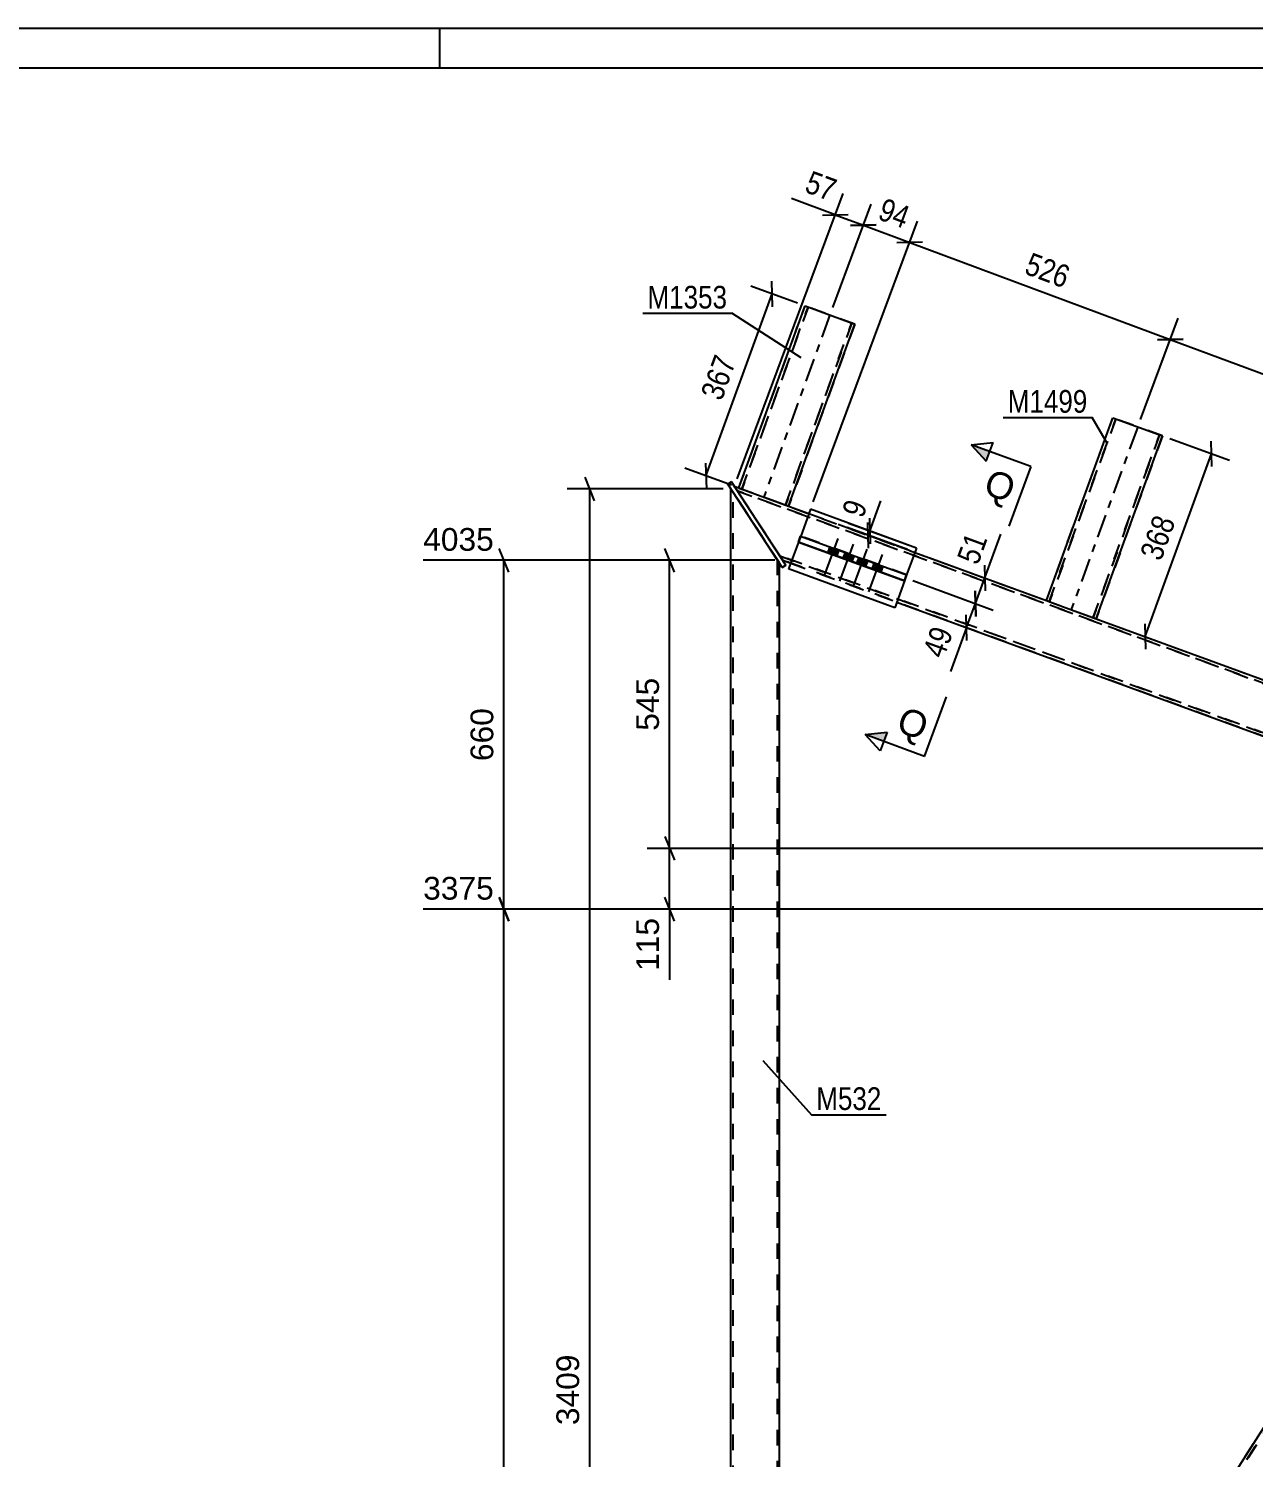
# Model space of a CAD drawing. Header units: millimetres. Extents: x -282 to 907, y -340 to 501.
# Drawn here: x 435.4 to 589.9, y 320.9 to 501.1 of the extents above; entities that cross this region are included whole.
import ezdxf

# ---------------------------------------------------------------- set-up
doc = ezdxf.new("R2010")
doc.units = ezdxf.units.MM
doc.linetypes.add('DXK_LINE_DOT2', pattern=[3.9198, 1.9599, -1.9599])
doc.linetypes.add('DXK_LINE_DOT3', pattern=[5.9187, 2.979, -0.9799, 0.9799, -0.9799])
doc.styles.add('Arial', font='ARIAL.TTF', dxfattribs={"height": 0.2})
doc.styles.add('Arial Narrow', font='ARIALN.TTF', dxfattribs={"height": 0.2})

# ---------------------------------------------------------------- blocks, each defined once
blk = doc.blocks.new('Unknown-284934793-1132')
at = {"color": 5, "linetype": 'Continuous'}
for p, q in [((907.31, 501.09), (-281.69, 501.09)), ((487.31, 496.09), (487.31, 501.09)), ((902.31, 496.09), (-276.69, 496.09))]:
    blk.add_line(p, q, dxfattribs=at)
blk = doc.blocks.new('Part-284934793-53560 - 53557')
at = {"color": 2, "linetype": 'Continuous'}
for p, q in [((524.46, 443.36), (525.04, 443.15)), ((528.18, 442), (533.86, 439.92)), ((547.24, 435.02), (563.83, 428.95)), ((530.56, 434.03), (531.57, 433.66)), ((544.95, 428.76), (636.29, 395.33)), ((566.98, 427.8), (602.86, 414.67)), ((606.63, 413.28), (650.09, 397.38)), ((642.7, 392.98), (650.09, 390.28))]:
    blk.add_line(p, q, dxfattribs=at)
at = {"color": 7, "linetype": 'DXK_LINE_DOT2'}
for p, q in [((524.46, 443.36), (530.56, 434.03)), ((530.56, 434.03), (524.46, 443.36)), ((524.46, 443.36), (650.76, 397.13)), ((524.46, 443.36), (524.46, 443.36)), ((524.82, 442.8), (650.76, 396.71)), ((650.76, 396.71), (524.82, 442.8)), ((524.82, 442.8), (524.82, 442.8)), ((525.04, 443.15), (528.18, 442)), ((533.86, 439.92), (547.24, 435.02)), ((530.19, 434.59), (650.76, 390.46)), ((650.76, 390.46), (530.19, 434.59)), ((530.19, 434.59), (530.19, 434.59)), ((650.76, 390.03), (530.56, 434.03)), ((530.56, 434.03), (530.56, 434.03)), ((531.57, 433.66), (544.95, 428.76)), ((563.83, 428.95), (566.98, 427.8)), ((602.86, 414.67), (606.63, 413.28)), ((650.09, 397.38), (650.76, 397.13)), ((650.76, 397.13), (650.76, 390.03)), ((636.29, 395.33), (637.06, 395.05)), ((637.06, 395.05), (642.7, 392.98)), ((650.09, 390.28), (650.76, 390.03))]:
    blk.add_line(p, q, dxfattribs=at)
blk = doc.blocks.new('Part-284934793-53561 - 53557')
at = {"color": 2, "linetype": 'Continuous'}
for p, q in [((524.04, 215.76), (524.04, 443.03)), ((530.14, 228.81), (530.14, 433.7))]:
    blk.add_line(p, q, dxfattribs=at)
at = {"color": 7, "linetype": 'DXK_LINE_DOT2'}
for p, q in [((530.14, 433.7), (524.04, 443.03)), ((524.04, 443.03), (530.14, 433.7)), ((524.3, 215.97), (524.3, 442.62)), ((529.87, 434.11), (529.87, 220.35))]:
    blk.add_line(p, q, dxfattribs=at)
blk = doc.blocks.new('Part-284934793-53564 - 53557')
at = {"color": 2, "linetype": 'Continuous'}
for p, q in [((530.14, 228.81), (636.29, 395.33)), ((636.29, 395.33), (636.29, 395.33)), ((636.29, 395.33), (636.35, 395.31)), ((636.35, 395.31), (636.52, 395.25)), ((636.52, 395.25), (637.06, 395.05)), ((641.93, 393.26), (637.06, 395.05)), ((532.09, 219.47), (642.7, 392.98)), ((641.93, 393.26), (642.7, 392.98)), ((642.7, 392.98), (642.7, 392.98)), ((530.14, 228.81), (530.14, 227.32)), ((530.14, 228.81), (530.14, 228.81)), ((530.14, 227.32), (530.14, 220.56)), ((532.09, 219.47), (530.43, 220.11)), ((532.09, 219.47), (532.09, 219.47))]:
    blk.add_line(p, q, dxfattribs=at)
at = {"color": 7, "linetype": 'DXK_LINE_DOT2'}
for p, q in [((636.29, 395.33), (530.14, 228.81)), ((530.14, 228.06), (636.67, 395.19)), ((636.67, 395.19), (530.14, 228.06)), ((642.7, 392.98), (636.29, 395.33)), ((636.67, 395.19), (636.67, 395.19)), ((636.7, 395.18), (636.67, 395.19)), ((636.77, 395.15), (636.7, 395.18)), ((637.06, 395.05), (636.77, 395.15)), ((642.32, 393.12), (531.71, 219.62)), ((531.71, 219.62), (642.32, 393.12)), ((532.09, 219.47), (642.7, 392.98)), ((642.29, 393.13), (642.32, 393.12)), ((642.32, 393.12), (642.32, 393.12)), ((530.14, 228.06), (530.14, 228.06)), ((530.66, 220.97), (530.14, 220.56)), ((530.14, 220.56), (530.66, 220.97)), ((530.14, 220.56), (530.14, 220.56)), ((530.14, 220.56), (530.14, 220.56)), ((530.99, 220.56), (530.43, 220.11)), ((530.99, 220.56), (530.43, 220.11)), ((530.43, 220.11), (532.09, 219.47)), ((530.99, 220.56), (530.66, 220.97)), ((530.66, 220.97), (530.99, 220.56)), ((531.71, 219.62), (531.71, 219.62))]:
    blk.add_line(p, q, dxfattribs=at)
blk = doc.blocks.new('Part-284934793-53593 - 53557')
at = {"color": 2, "linetype": 'Continuous'}
for p, q in [((523.65, 443.63), (524.09, 443.92)), ((530.5, 433.14), (523.65, 443.63)), ((523.65, 443.63), (523.65, 443.63)), ((530.95, 433.43), (524.09, 443.92)), ((524.09, 443.92), (524.09, 443.92)), ((530.95, 433.43), (530.5, 433.14)), ((530.5, 433.14), (530.5, 433.14)), ((530.95, 433.43), (530.95, 433.43))]:
    blk.add_line(p, q, dxfattribs=at)
at = {"color": 7, "linetype": 'DXK_LINE_DOT2'}
for p, q in [((524.09, 443.92), (523.65, 443.63)), ((530.5, 433.14), (523.65, 443.63)), ((530.95, 433.43), (524.09, 443.92)), ((530.5, 433.14), (530.95, 433.43))]:
    blk.add_line(p, q, dxfattribs=at)
blk = doc.blocks.new('Part-284934793-53618 - 53557')
at = {"color": 2, "linetype": 'Continuous'}
for p, q in [((563.83, 428.95), (572.22, 451.99)), ((572.22, 451.99), (572.22, 451.99)), ((572.22, 451.99), (578.48, 449.71)), ((570.09, 426.66), (578.48, 449.71)), ((578.48, 449.71), (578.48, 449.71)), ((563.83, 428.94), (564.58, 428.67)), ((564.58, 428.67), (570.09, 426.66)), ((570.09, 426.66), (570.09, 426.66))]:
    blk.add_line(p, q, dxfattribs=at)
at = {"color": 7, "linetype": 'DXK_LINE_DOT2'}
for p, q in [((563.83, 428.95), (572.22, 451.99)), ((564.2, 428.81), (572.59, 451.85)), ((572.59, 451.85), (564.2, 428.81)), ((578.48, 449.71), (572.22, 451.99)), ((572.59, 451.85), (572.59, 451.85)), ((569.72, 426.8), (578.1, 449.85)), ((578.1, 449.85), (569.72, 426.8)), ((578.48, 449.71), (570.09, 426.66)), ((577.99, 449.89), (578.02, 449.88)), ((578.02, 449.88), (578.08, 449.86)), ((578.08, 449.86), (578.1, 449.85)), ((578.1, 449.85), (578.1, 449.85)), ((563.83, 428.95), (563.83, 428.95)), ((563.83, 428.95), (563.83, 428.95)), ((563.83, 428.95), (570.09, 426.66)), ((563.83, 428.94), (563.83, 428.95)), ((564.2, 428.81), (564.2, 428.81)), ((564.2, 428.81), (564.23, 428.8)), ((564.23, 428.8), (564.29, 428.78)), ((564.29, 428.78), (564.31, 428.77)), ((564.31, 428.77), (564.44, 428.72)), ((569.72, 426.8), (569.72, 426.8))]:
    blk.add_line(p, q, dxfattribs=at)
at = {"color": 7, "linetype": 'DXK_LINE_DOT3'}
blk.add_line((575.35, 450.85), (566.96, 427.81), dxfattribs=at)
blk = doc.blocks.new('Part-284934793-53623 - 53557')
at = {"color": 2, "linetype": 'Continuous'}
for p, q in [((525.04, 443.15), (533.39, 466.11)), ((533.39, 466.11), (533.39, 466.11)), ((533.39, 466.11), (539.66, 463.83)), ((531.3, 440.86), (539.66, 463.83)), ((539.66, 463.83), (539.66, 463.83)), ((525.04, 443.14), (525.79, 442.87)), ((525.79, 442.87), (531.3, 440.86)), ((531.3, 440.86), (531.3, 440.86))]:
    blk.add_line(p, q, dxfattribs=at)
at = {"color": 7, "linetype": 'DXK_LINE_DOT2'}
for p, q in [((525.04, 443.15), (533.39, 466.11)), ((525.41, 443.01), (533.77, 465.97)), ((533.77, 465.97), (525.41, 443.01)), ((539.66, 463.83), (533.39, 466.11)), ((533.77, 465.97), (533.77, 465.97)), ((530.92, 441), (539.28, 463.97)), ((539.28, 463.97), (530.92, 441)), ((539.66, 463.83), (531.3, 440.86)), ((539.25, 463.98), (539.28, 463.97)), ((539.28, 463.97), (539.28, 463.97)), ((525.04, 443.15), (525.04, 443.15)), ((525.04, 443.15), (525.04, 443.15)), ((525.04, 443.15), (531.3, 440.86)), ((525.04, 443.14), (525.04, 443.15)), ((525.41, 443.01), (525.41, 443.01)), ((525.41, 443.01), (525.44, 443)), ((525.44, 443), (525.5, 442.98)), ((525.5, 442.98), (525.52, 442.97)), ((525.52, 442.97), (525.64, 442.92)), ((530.92, 441), (530.92, 441))]:
    blk.add_line(p, q, dxfattribs=at)
at = {"color": 7, "linetype": 'DXK_LINE_DOT3'}
blk.add_line((536.53, 464.97), (528.17, 442), dxfattribs=at)
blk = doc.blocks.new('Part-284934793-53636 - 53557')
at = {"color": 2, "linetype": 'Continuous'}
for p, q in [((534.06, 440.46), (532.83, 437.08)), ((547.44, 435.56), (534.06, 440.46)), ((532.55, 436.33), (531.31, 432.94)), ((547.44, 435.56), (546.2, 432.19)), ((544.69, 428.05), (531.31, 432.94)), ((545.93, 431.43), (544.69, 428.05))]:
    blk.add_line(p, q, dxfattribs=at)
at = {"color": 7, "linetype": 'DXK_LINE_DOT2'}
for p, q in [((532.83, 437.08), (532.55, 436.33)), ((546.2, 432.19), (545.93, 431.43))]:
    blk.add_line(p, q, dxfattribs=at)
blk = doc.blocks.new('Part-284934793-53672 - 53557')
at = {"color": 2, "linetype": 'Continuous'}
for p, q in [((532.82, 437.08), (532.55, 436.33)), ((532.55, 436.32), (532.55, 436.33)), ((532.55, 436.33), (532.55, 436.32)), ((538.17, 434.28), (532.55, 436.33)), ((532.55, 436.32), (545.92, 431.43)), ((532.82, 437.08), (538.45, 435.03)), ((538.45, 435.03), (538.17, 434.28)), ((538.45, 435.03), (546.2, 432.19)), ((545.93, 431.43), (538.17, 434.28)), ((545.92, 431.43), (545.93, 431.43)), ((545.92, 431.43), (545.93, 431.43)), ((546.2, 432.19), (545.93, 431.43))]:
    blk.add_line(p, q, dxfattribs=at)
at = {"color": 7, "linetype": 'DXK_LINE_DOT2'}
for p, q in [((532.55, 436.33), (532.82, 437.08)), ((546.2, 432.18), (532.82, 437.08)), ((532.82, 437.08), (532.82, 437.08)), ((545.93, 431.43), (546.2, 432.18)), ((546.2, 432.19), (546.2, 432.18))]:
    blk.add_line(p, q, dxfattribs=at)
blk = doc.blocks.new('Bolt-284934793-53701 - 53557')
at = {"linetype": 'Continuous'}
for points in [[(537.63, 435.32), (536.51, 435.74), (536.23, 434.98), (537.36, 434.57)], [(539.56, 434.62), (538.44, 435.03), (538.16, 434.28), (539.29, 433.87)], [(541.28, 433.98), (540.16, 434.4), (539.88, 433.65), (541.01, 433.23)], [(543.21, 433.28), (542.09, 433.69), (541.81, 432.94), (542.94, 432.53)]]:
    blk.add_hatch(color=1, dxfattribs=at).paths.add_polyline_path(points)
at = {"color": 1, "linetype": 'Continuous'}
for p, q in [((537.53, 436.78), (535.81, 432.09)), ((536.51, 435.74), (536.23, 434.98)), ((537.63, 435.32), (537.36, 434.57)), ((539.46, 436.08), (537.74, 431.38)), ((538.44, 435.03), (538.16, 434.28)), ((539.56, 434.62), (539.29, 433.87)), ((541.18, 435.44), (539.46, 430.75)), ((540.16, 434.4), (539.88, 433.65)), ((543.11, 434.74), (541.39, 430.04)), ((541.28, 433.98), (541.01, 433.23)), ((542.09, 433.69), (541.81, 432.94)), ((543.21, 433.28), (542.94, 432.53))]:
    blk.add_line(p, q, dxfattribs=at)
blk = doc.blocks.new('StraightDimension-284934793-61465 - 53557')
at = {"color": 7, "linetype": 'Continuous'}
for p, q in [((575.7, 451.79), (580.45, 464.55)), ((581.07, 461.92), (577.84, 461.84)), ((579.45, 461.88), (618.39, 447.39)), ((615.29, 439.05), (619.39, 450.06)), ((616.78, 447.35), (620.01, 447.43))]:
    blk.add_line(p, q, dxfattribs=at)
at = {"color": 0}
blk.add_wipeout([(602.32, 454.17), (603.78, 458.11), (597.52, 460.44), (596.05, 456.5)], dxfattribs=at)
at = {"color": 3, "style": 'Arial Narrow'}
blk.add_text('623', height=2.863, rotation=-20.4145, dxfattribs=at).set_placement((596.82, 456.86))
blk = doc.blocks.new('StraightDimension-284934793-61640 - 53557')
at = {"color": 7, "linetype": 'Continuous'}
for p, q in [((579.42, 449.37), (586.92, 446.64)), ((584.72, 445.84), (584.62, 449.07)), ((576.28, 424.41), (584.67, 447.46)), ((571.03, 426.32), (578.53, 423.59)), ((576.23, 426.03), (576.33, 422.8))]:
    blk.add_line(p, q, dxfattribs=at)
at = {"color": 0}
blk.add_wipeout([(580.91, 439.33), (576.97, 440.77), (574.68, 434.49), (578.63, 433.05)], dxfattribs=at)
at = {"color": 3, "style": 'Arial Narrow'}
blk.add_text('368', height=2.863, rotation=69.9983, dxfattribs=at).set_placement((578.27, 433.82))
blk = doc.blocks.new('StraightDimension-284934793-59490 - 53557')
at = {"color": 7, "linetype": 'Continuous'}
for p, q in [((516.9, 432.53), (515.7, 435.53)), ((529.56, 434.03), (513.45, 434.03)), ((516.3, 397.69), (516.3, 434.03)), ((515.7, 399.19), (516.9, 396.19)), ((653.69, 397.69), (513.45, 397.69))]:
    blk.add_line(p, q, dxfattribs=at)
at = {"color": 0}
blk.add_wipeout([(515.55, 419.8), (511.35, 419.8), (511.35, 411.93), (515.55, 411.93)], dxfattribs=at)
at = {"color": 3, "style": 'Arial'}
blk.add_text('545', height=2.865, rotation=90.0002, dxfattribs=at).set_placement((514.95, 412.53))
blk = doc.blocks.new('StraightDimension-284934793-59491 - 53557')
at = {"color": 7, "linetype": 'Continuous'}
for p, q in [((515.7, 399.19), (516.9, 396.19)), ((653.69, 397.69), (513.45, 397.69)), ((516.3, 390.03), (516.3, 397.69)), ((516.9, 388.53), (515.7, 391.53)), ((649.76, 390.03), (513.45, 390.03))]:
    blk.add_line(p, q, dxfattribs=at)
at = {"color": 0}
blk.add_wipeout([(515.55, 389.51), (511.35, 389.51), (511.35, 381.64), (515.55, 381.64)], dxfattribs=at)
at = {"color": 7, "linetype": 'Continuous'}
blk.add_line((516.3, 390.03), (516.3, 381.11), dxfattribs=at)
blk.add_line((516.3, 390.03), (516.3, 381.11), dxfattribs=at)
at = {"color": 3, "style": 'Arial'}
blk.add_text('115', height=2.865, rotation=90.0002, dxfattribs=at).set_placement((514.95, 382.24))
blk = doc.blocks.new('StraightDimension-284934793-59526 - 53557')
at = {"color": 7, "linetype": 'Continuous'}
for p, q in [((506.83, 441.53), (505.63, 444.53)), ((523.04, 443.03), (503.38, 443.03)), ((506.23, 215.76), (506.23, 443.03))]:
    blk.add_line(p, q, dxfattribs=at)
at = {"color": 0}
blk.add_wipeout([(505.48, 334.44), (501.28, 334.44), (501.28, 324.35), (505.48, 324.35)], dxfattribs=at)
at = {"color": 3, "style": 'Arial'}
blk.add_text('3409', height=2.865, rotation=90.0002, dxfattribs=at).set_placement((504.88, 324.95))
blk = doc.blocks.new('StraightDimension-284934793-61188 - 53557')
at = {"color": 7, "linetype": 'Continuous'}
for p, q in [((496, 432.53), (494.8, 435.53)), ((529.56, 434.03), (485.21, 434.03)), ((495.4, 390.03), (495.4, 434.03)), ((494.8, 391.53), (496, 388.53)), ((649.76, 390.03), (485.21, 390.03))]:
    blk.add_line(p, q, dxfattribs=at)
at = {"color": 0, "linetype": 'Continuous'}
blk.add_wipeout([(494.7, 434.63), (494.7, 438.83), (484.61, 438.83), (484.61, 434.63)], dxfattribs=at)
at = {"color": 0}
blk.add_wipeout([(494.65, 415.97), (490.45, 415.97), (490.45, 408.1), (494.65, 408.1)], dxfattribs=at)
at = {"color": 3, "linetype": 'Continuous', "style": 'Arial'}
blk.add_text('4035', height=2.865, dxfattribs=at).set_placement((485.21, 435.23))
at = {"color": 3, "style": 'Arial'}
blk.add_text('660', height=2.865, rotation=90.0002, dxfattribs=at).set_placement((494.05, 408.7))
blk = doc.blocks.new('StraightDimension-284934793-61189 - 53557')
at = {"color": 7, "linetype": 'Continuous'}
for p, q in [((496, 388.53), (494.8, 391.53)), ((649.76, 390.03), (485.21, 390.03)), ((495.4, 215.31), (495.4, 390.03))]:
    blk.add_line(p, q, dxfattribs=at)
at = {"color": 0, "linetype": 'Continuous'}
blk.add_wipeout([(494.7, 390.63), (494.7, 394.83), (484.61, 394.83), (484.61, 390.63)], dxfattribs=at)
at = {"color": 3, "linetype": 'Continuous', "style": 'Arial'}
blk.add_text('3375', height=2.865, dxfattribs=at).set_placement((485.21, 391.23))
blk = doc.blocks.new('StraightDimension-284934793-61466 - 53557')
at = {"color": 7, "linetype": 'Continuous'}
for p, q in [((534.41, 441.39), (547.58, 476.78)), ((548.2, 474.15), (544.97, 474.07)), ((546.59, 474.11), (579.45, 461.88)), ((575.7, 451.79), (580.45, 464.55)), ((577.84, 461.84), (581.07, 461.92))]:
    blk.add_line(p, q, dxfattribs=at)
at = {"color": 0}
blk.add_wipeout([(566.41, 467.53), (567.88, 471.47), (561.61, 473.8), (560.15, 469.87)], dxfattribs=at)
at = {"color": 3, "style": 'Arial Narrow'}
blk.add_text('526', height=2.863, rotation=-20.4145, dxfattribs=at).set_placement((560.92, 470.22))
blk = doc.blocks.new('StraightDimension-284934793-61467 - 53557')
at = {"color": 7, "linetype": 'Continuous'}
for p, q in [((536.87, 465.91), (541.73, 478.96)), ((534.41, 441.39), (547.58, 476.78)), ((539.12, 476.25), (542.35, 476.33)), ((540.74, 476.29), (546.59, 474.11)), ((548.2, 474.15), (544.97, 474.07))]:
    blk.add_line(p, q, dxfattribs=at)
at = {"color": 0}
blk.add_wipeout([(546.2, 475.06), (547.66, 478.99), (543.11, 480.69), (541.65, 476.75)], dxfattribs=at)
at = {"color": 3, "style": 'Arial Narrow'}
blk.add_text('94', height=2.863, rotation=-20.4145, dxfattribs=at).set_placement((542.42, 477.1))
blk = doc.blocks.new('StraightDimension-284934793-61468 - 53557')
at = {"color": 7, "linetype": 'Continuous'}
for p, q in [((524.81, 444.3), (538.19, 480.28)), ((535.59, 477.57), (538.82, 477.65)), ((536.87, 465.91), (541.73, 478.96)), ((537.2, 477.61), (540.74, 476.29)), ((542.35, 476.33), (539.12, 476.25))]:
    blk.add_line(p, q, dxfattribs=at)
at = {"color": 0}
blk.add_wipeout([(536.97, 478.49), (538.44, 482.43), (533.88, 484.12), (532.42, 480.19)], dxfattribs=at)
at = {"color": 7, "linetype": 'Continuous'}
blk.add_line((537.2, 477.61), (531.67, 479.67), dxfattribs=at)
blk.add_line((537.2, 477.61), (531.67, 479.67), dxfattribs=at)
at = {"color": 3, "style": 'Arial Narrow'}
blk.add_text('57', height=2.863, rotation=-20.4145, dxfattribs=at).set_placement((533.19, 480.54))
blk = doc.blocks.new('StraightDimension-284934793-61582 - 53557')
at = {"color": 7, "linetype": 'Continuous'}
for p, q in [((548.98, 434.39), (558.31, 430.97)), ((556.01, 433.41), (556.11, 430.18)), ((547, 431.46), (557.13, 427.75)), ((554.88, 428.58), (556.06, 431.8)), ((554.93, 426.96), (554.83, 430.19))]:
    blk.add_line(p, q, dxfattribs=at)
at = {"color": 0}
blk.add_wipeout([(557.2, 437.11), (553.26, 438.55), (551.59, 433.99), (555.53, 432.55)], dxfattribs=at)
at = {"color": 7, "linetype": 'Continuous'}
blk.add_line((556.06, 431.8), (558.09, 437.34), dxfattribs=at)
blk.add_line((556.06, 431.8), (558.09, 437.34), dxfattribs=at)
at = {"color": 3, "style": 'Arial Narrow'}
blk.add_text('51', height=2.863, rotation=69.8951, dxfattribs=at).set_placement((555.18, 433.32))
blk = doc.blocks.new('StraightDimension-284934793-61583 - 53557')
at = {"color": 7, "linetype": 'Continuous'}
for p, q in [((547, 431.46), (557.13, 427.75)), ((554.83, 430.19), (554.93, 426.96)), ((546.69, 428.13), (556.02, 424.71)), ((553.81, 423.92), (553.72, 427.15)), ((553.77, 425.54), (554.88, 428.58))]:
    blk.add_line(p, q, dxfattribs=at)
at = {"color": 0}
blk.add_wipeout([(552.88, 425.3), (548.94, 426.74), (547.27, 422.18), (551.21, 420.74)], dxfattribs=at)
at = {"color": 7, "linetype": 'Continuous'}
blk.add_line((553.77, 425.54), (551.74, 419.99), dxfattribs=at)
blk.add_line((553.77, 425.54), (551.74, 419.99), dxfattribs=at)
at = {"color": 3, "style": 'Arial Narrow'}
blk.add_text('49', height=2.863, rotation=69.8951, dxfattribs=at).set_placement((550.85, 421.51))
blk = doc.blocks.new('StraightDimension-284934793-61602 - 53557')
at = {"color": 7, "linetype": 'Continuous'}
for p, q in [((546.3, 435.37), (538.68, 438.16)), ((546.5, 435.9), (538.88, 438.69)), ((541.4, 435.56), (541.31, 438.79)), ((541.5, 439.33), (541.6, 436.1)), ((541.36, 437.18), (541.55, 437.71))]:
    blk.add_line(p, q, dxfattribs=at)
at = {"color": 0}
blk.add_wipeout([(542.07, 441.31), (538.12, 442.75), (537.08, 439.91), (541.03, 438.46)], dxfattribs=at)
at = {"color": 7, "linetype": 'Continuous'}
blk.add_line((541.55, 437.71), (542.95, 441.54), dxfattribs=at)
blk.add_line((541.55, 437.71), (542.95, 441.54), dxfattribs=at)
at = {"color": 3, "style": 'Arial Narrow'}
blk.add_text('9', height=2.86, rotation=69.8951, dxfattribs=at).set_placement((540.67, 439.23))
blk = doc.blocks.new('StraightDimension-284934793-61652 - 53557')
at = {"color": 7, "linetype": 'Continuous'}
for p, q in [((532.45, 466.45), (526.56, 468.6)), ((529.29, 466.01), (529.19, 469.24)), ((520.88, 444.66), (529.24, 467.62)), ((524.1, 443.49), (518.2, 445.63)), ((520.83, 446.27), (520.93, 443.04))]:
    blk.add_line(p, q, dxfattribs=at)
at = {"color": 0}
blk.add_wipeout([(525.5, 459.54), (521.55, 460.97), (519.26, 454.69), (523.21, 453.26)], dxfattribs=at)
at = {"color": 3, "style": 'Arial Narrow'}
blk.add_text('367', height=2.863, rotation=69.9983, dxfattribs=at).set_placement((522.85, 454.02))
blk = doc.blocks.new('Mark-284934793-65322 - 53557')
at = {"color": 0}
blk.add_wipeout([(569.01, 452.64), (569.01, 455.64), (558.96, 455.64), (558.96, 452.64)], dxfattribs=at)
blk.add_wipeout([(569.01, 452.64), (569.01, 455.64), (558.96, 455.64), (558.96, 452.64)], dxfattribs=at)
at = {"color": 30, "linetype": 'Continuous'}
for p in [(558.36, 452.04), (571.53, 448.71)]:
    blk.add_line(p, (569.61, 452.04), dxfattribs=at)
at = {"color": 3, "style": 'Arial Narrow'}
blk.add_text('M1499', height=2.863, dxfattribs=at).set_placement((558.96, 452.64))
blk = doc.blocks.new('Mark-284934793-53727 - 53557')
at = {"color": 0}
blk.add_wipeout([(543.03, 364.7), (543.03, 367.7), (534.8, 367.7), (534.8, 364.7)], dxfattribs=at)
blk.add_wipeout([(543.03, 364.7), (543.03, 367.7), (534.8, 367.7), (534.8, 364.7)], dxfattribs=at)
at = {"color": 30, "linetype": 'Continuous'}
for p, q in [((528.07, 370.92), (534.2, 364.1)), ((534.2, 364.1), (543.63, 364.1))]:
    blk.add_line(p, q, dxfattribs=at)
at = {"color": 3, "style": 'Arial Narrow'}
blk.add_text('M532', height=2.863, dxfattribs=at).set_placement((534.8, 364.7))
blk = doc.blocks.new('Mark-284934793-65328 - 53557')
at = {"color": 0}
blk.add_wipeout([(523.56, 465.78), (523.56, 468.78), (513.51, 468.78), (513.51, 465.78)], dxfattribs=at)
blk.add_wipeout([(523.56, 465.78), (523.56, 468.78), (513.51, 468.78), (513.51, 465.78)], dxfattribs=at)
at = {"color": 30, "linetype": 'Continuous'}
for p in [(512.91, 465.18), (532.88, 459.55)]:
    blk.add_line(p, (524.16, 465.18), dxfattribs=at)
at = {"color": 3, "style": 'Arial Narrow'}
blk.add_text('M1353', height=2.863, dxfattribs=at).set_placement((513.51, 465.78))
blk = doc.blocks.new('SectionMark-284934793-65513 - 53557')
at = {"linetype": 'Continuous'}
blk.add_hatch(color=6, dxfattribs=at).paths.add_polyline_path([(543.73, 412.35), (543.3, 411.18), (540.96, 412.04)])
at = {"color": 6, "linetype": 'Continuous'}
for p, q in [((554.34, 448.59), (557.11, 448.9)), ((540.96, 412.04), (543.73, 412.35)), ((542.87, 410), (540.96, 412.04)), ((543.73, 412.35), (542.87, 410))]:
    blk.add_line(p, q, dxfattribs=at)
at = {"color": 0, "linetype": 'Continuous'}
for points in [[(559.1, 441.25), (560.31, 444.54), (556.9, 445.78), (555.7, 442.5)], [(548.13, 411.27), (549.33, 414.56), (545.93, 415.81), (544.72, 412.52)]]:
    blk.add_wipeout(points, dxfattribs=at)
at = {"linetype": 'Continuous'}
blk.add_hatch(color=6, dxfattribs=at).paths.add_polyline_path([(556.68, 447.73), (556.25, 446.55), (554.34, 448.59)])
at = {"color": 6, "linetype": 'Continuous'}
for p, q in [((556.25, 446.55), (557.11, 448.9)), ((561.85, 445.84), (554.34, 448.59)), ((554.34, 448.59), (556.25, 446.55)), ((561.85, 445.84), (559.1, 438.32)), ((548.47, 409.29), (551.22, 416.8)), ((548.47, 409.29), (540.96, 412.04))]:
    blk.add_line(p, q, dxfattribs=at)
at = {"color": 3, "linetype": 'Continuous', "style": 'Arial'}
for p in [(555.7, 442.5), (544.72, 412.52)]:
    blk.add_text('Q', height=3.34, rotation=-20.1051, dxfattribs=at).set_placement(p)

msp = doc.modelspace()

# ---------------------------------------------------------------- block references
for name in ['Unknown-284934793-1132', 'Part-284934793-53623 - 53557', 'Part-284934793-53618 - 53557', 'Part-284934793-53593 - 53557', 'Part-284934793-53560 - 53557', 'Part-284934793-53561 - 53557', 'Part-284934793-53636 - 53557', 'Part-284934793-53672 - 53557', 'Bolt-284934793-53701 - 53557', 'Part-284934793-53564 - 53557']:
    msp.add_blockref(name, (0, 0))

# ---------------------------------------------------------------- next in the draw order: block references
msp.add_blockref('StraightDimension-284934793-61465 - 53557', (0, 0))

# ---------------------------------------------------------------- next in the draw order: block references
msp.add_blockref('StraightDimension-284934793-61640 - 53557', (0, 0))

# ---------------------------------------------------------------- next in the draw order: block references
for name in ['StraightDimension-284934793-61466 - 53557', 'StraightDimension-284934793-59490 - 53557']:
    msp.add_blockref(name, (0, 0))

# ---------------------------------------------------------------- next in the draw order: block references
for name in ['StraightDimension-284934793-61467 - 53557', 'Mark-284934793-65322 - 53557', 'StraightDimension-284934793-59491 - 53557']:
    msp.add_blockref(name, (0, 0))

# ---------------------------------------------------------------- next in the draw order: block references
for name in ['StraightDimension-284934793-61468 - 53557', 'StraightDimension-284934793-59526 - 53557']:
    msp.add_blockref(name, (0, 0))

# ---------------------------------------------------------------- next in the draw order: block references
for name in ['StraightDimension-284934793-61652 - 53557', 'StraightDimension-284934793-61188 - 53557']:
    msp.add_blockref(name, (0, 0))

# ---------------------------------------------------------------- next in the draw order: block references
for name in ['Mark-284934793-65328 - 53557', 'StraightDimension-284934793-61582 - 53557', 'StraightDimension-284934793-61189 - 53557']:
    msp.add_blockref(name, (0, 0))

# ---------------------------------------------------------------- next in the draw order: block references
for name in ['StraightDimension-284934793-61602 - 53557', 'StraightDimension-284934793-61583 - 53557', 'Mark-284934793-53727 - 53557']:
    msp.add_blockref(name, (0, 0))

# ---------------------------------------------------------------- next in the draw order: block references
msp.add_blockref('SectionMark-284934793-65513 - 53557', (0, 0))

doc.saveas('drawing.dxf')
